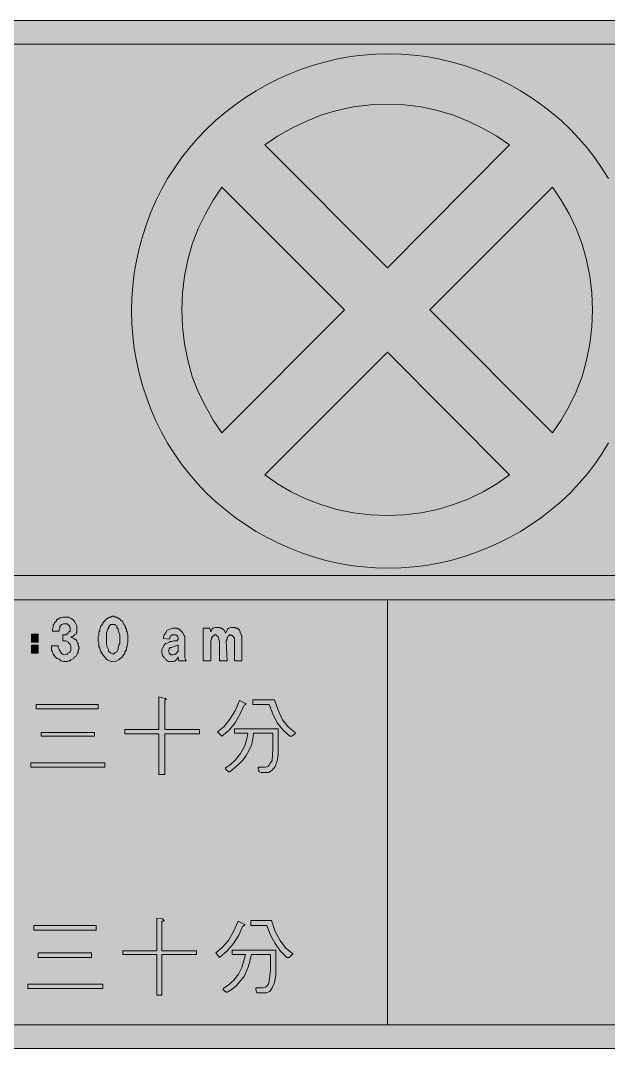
# Model space of a CAD drawing. Header units: metres. Extents: x 76 to 493, y 11 to 261.
# Drawn here: x 195.5 to 338.5, y 11 to 261 of the extents above; entities that cross this region are included whole.
import ezdxf

# ---------------------------------------------------------------- set-up
doc = ezdxf.new("R2010")
doc.units = ezdxf.units.M
for name, color, linetype, true_color in [('FILL_BLACK_000000', 7, 'Continuous', 0x000000), ('FILL_PINK_E1E1E1', 7, 'Continuous', 0xe1e1e1), ('FILL_WHITE_FFFFFF', 7, 'Continuous', 0xffffff), ('FILL_YELLOW_FFFF00', 7, 'Continuous', 0xffff00)]:
    doc.layers.add(name, color=color, linetype=linetype, true_color=true_color)

msp = doc.modelspace()

# ---------------------------------------------------------------- hatches: boundary and pattern name
at = {"layer": 'FILL_BLACK_000000', "true_color": 0x000000}
h = msp.add_hatch(color=7, dxfattribs=at)
h.dxf.hatch_style = 1
h.paths.add_polyline_path([(76.79, 252.77), (77.15, 253.84), (77.63, 254.87), (78.22, 255.83), (78.92, 256.74), (79.74, 257.58), (80.58, 258.35), (81.49, 259.03), (82.45, 259.61), (83.48, 260.1), (84.55, 260.49), (85.66, 260.77), (86.82, 260.94), (88.02, 261), (481.5, 261), (482.64, 260.94), (483.75, 260.77), (484.84, 260.49), (485.89, 260.1), (486.89, 259.61), (487.85, 259.03), (488.76, 258.35), (489.6, 257.58), (490.42, 256.74), (491.12, 255.83), (491.71, 254.87), (492.19, 253.84), (492.55, 252.77), (492.81, 251.66), (492.97, 250.5), (493.02, 249.3), (493.02, 22.68), (492.86, 20.52), (492.64, 19.44), (492.3, 18.36), (491.83, 17.29), (491.22, 16.24), (490.48, 15.27), (489.6, 14.4), (488.75, 13.52), (487.82, 12.78), (486.79, 12.17), (485.64, 11.7), (484.56, 11.36), (483.5, 11.14), (481.5, 10.98), (88.02, 10.98), (85.86, 11.14), (84.78, 11.36), (83.7, 11.7), (82.63, 12.17), (81.59, 12.78), (80.61, 13.52), (79.74, 14.4), (78.86, 15.27), (78.12, 16.24), (77.51, 17.29), (77.04, 18.36), (76.7, 19.44), (76.48, 20.52), (76.32, 22.68), (76.32, 249.3), (76.37, 250.5), (76.53, 251.66), (76.79, 252.77)])
h.paths.add_polyline_path([(85.82, 119.72), (84.78, 119.22), (83.88, 118.44), (83.07, 117.46), (82.51, 116.44), (82.18, 115.38), (82.08, 114.3), (82.08, 22.68), (82.18, 21.58), (82.51, 20.47), (83.07, 19.44), (83.88, 18.54), (84.78, 17.73), (85.82, 17.17), (86.92, 16.84), (88.02, 16.74), (481.5, 16.74), (482.5, 16.84), (483.55, 17.17), (484.56, 17.73), (485.46, 18.54), (486.27, 19.44), (486.83, 20.47), (487.16, 21.58), (487.26, 22.68), (487.26, 114.3), (487.16, 115.38), (486.83, 116.44), (486.27, 117.46), (485.46, 118.44), (484.63, 119.2), (484.17, 119.5), (483.66, 119.7), (482.45, 120.01), (481.5, 120.06), (88.02, 120.06), (86.92, 119.98), (85.82, 119.72)], flags=16)
h.paths.add_polyline_path([(86.92, 255.14), (85.82, 254.81), (84.78, 254.25), (83.88, 253.44), (83.07, 252.54), (82.51, 251.5), (82.18, 250.4), (82.08, 249.3), (82.08, 131.76), (82.18, 130.68), (82.51, 129.62), (83.07, 128.6), (83.88, 127.62), (84.78, 126.91), (85.82, 126.4), (86.92, 126.1), (88.02, 126), (481.5, 126), (482.57, 126.1), (483.62, 126.4), (484.59, 126.91), (485.46, 127.62), (486.27, 128.52), (486.83, 129.55), (487.16, 130.66), (487.26, 131.76), (487.26, 249.3), (487.16, 250.4), (486.83, 251.5), (486.27, 252.54), (485.46, 253.44), (484.63, 254.2), (484.17, 254.5), (483.66, 254.7), (482.45, 255.1), (481.5, 255.24), (88.02, 255.24), (86.92, 255.14)], flags=16)
h = msp.add_hatch(color=7, dxfattribs=at)
h.dxf.hatch_style = 1
h.paths.add_polyline_path([(347.32, 187.34), (347.1, 184.27), (346.73, 181.22), (346.21, 178.2), (345.55, 175.21), (344.74, 172.27), (343.8, 169.36), (342.72, 166.5), (341.45, 163.69), (340.05, 160.94), (338.54, 158.26), (336.92, 155.65), (335.17, 153.13), (333.3, 150.7), (331.32, 148.38), (329.22, 146.16), (326.95, 144.05), (324.6, 142.05), (322.17, 140.16), (319.66, 138.4), (317.07, 136.76), (314.41, 135.25), (311.68, 133.88), (308.88, 132.66), (306.02, 131.52), (303.11, 130.53), (300.17, 129.7), (297.18, 129.01), (294.16, 128.48), (291.11, 128.1), (288.04, 127.88), (284.94, 127.8), (281.84, 127.88), (278.77, 128.1), (275.72, 128.48), (272.7, 129.01), (269.71, 129.7), (266.77, 130.53), (263.86, 131.52), (261, 132.66), (258.2, 133.88), (255.47, 135.25), (252.81, 136.76), (250.22, 138.4), (247.71, 140.16), (245.28, 142.05), (242.93, 144.05), (240.66, 146.16), (238.55, 148.37), (236.55, 150.68), (234.66, 153.09), (232.9, 155.59), (231.26, 158.18), (229.75, 160.87), (228.38, 163.64), (227.16, 166.5), (226.08, 169.36), (225.14, 172.27), (224.33, 175.21), (223.67, 178.2), (223.15, 181.22), (222.78, 184.27), (222.56, 187.34), (222.48, 190.44), (222.56, 193.48), (222.78, 196.51), (223.15, 199.53), (223.67, 202.54), (224.33, 205.54), (225.14, 208.51), (226.08, 211.46), (227.16, 214.38), (228.38, 217.18), (229.75, 219.91), (231.26, 222.56), (232.9, 225.13), (234.66, 227.62), (236.55, 230.02), (238.55, 232.33), (240.66, 234.54), (242.93, 236.65), (245.28, 238.65), (247.71, 240.54), (250.22, 242.3), (252.81, 243.94), (255.47, 245.45), (258.2, 246.82), (261, 248.04), (263.86, 249.18), (266.77, 250.17), (269.71, 251), (272.7, 251.68), (275.72, 252.22), (278.77, 252.6), (281.84, 252.82), (284.94, 252.9), (288.04, 252.82), (291.11, 252.6), (294.16, 252.22), (297.18, 251.68), (300.17, 251), (303.11, 250.17), (306.02, 249.18), (308.88, 248.04), (311.68, 246.82), (314.41, 245.45), (317.07, 243.94), (319.66, 242.3), (322.17, 240.54), (324.6, 238.65), (326.95, 236.65), (329.22, 234.54), (331.32, 232.33), (333.3, 230.02), (335.17, 227.62), (336.92, 225.13), (338.54, 222.56), (340.05, 219.91), (341.45, 217.18), (342.72, 214.38), (343.8, 211.46), (344.74, 208.51), (345.55, 205.54), (346.21, 202.54), (346.73, 199.53), (347.1, 196.51), (347.32, 193.48), (347.4, 190.44), (347.32, 187.34)])
h = msp.add_hatch(color=7, dxfattribs=at)
h.dxf.hatch_style = 1
h.paths.add_polyline_path([(482.5, 119.98), (483.55, 119.72), (484.56, 119.22), (485.46, 118.44), (486.27, 117.46), (486.83, 116.44), (487.16, 115.38), (487.26, 114.3), (487.26, 22.68), (487.16, 21.58), (486.83, 20.48), (486.27, 19.44), (485.46, 18.54), (484.56, 17.73), (483.55, 17.17), (482.5, 16.84), (481.5, 16.74), (284.76, 16.74), (284.76, 120.06), (481.5, 120.06), (482.5, 119.98)])
h = msp.add_hatch(color=7, dxfattribs=at)
h.dxf.hatch_style = 1
h.paths.add_polyline_path([(208.08, 110.88), (208.44, 110.7), (208.62, 110.52), (208.8, 110.52), (208.98, 110.34), (209.16, 110.16), (209.16, 109.98), (209.34, 109.62), (209.52, 109.44), (209.52, 108.9), (209.7, 108.54), (209.7, 108.18), (209.52, 107.82), (209.52, 107.28), (209.34, 107.1), (209.16, 106.74), (208.98, 106.38), (208.62, 106.2), (208.44, 105.84), (208.08, 105.66), (207.72, 105.48), (207.54, 105.3), (207.18, 105.3), (206.82, 105.12), (205.92, 105.12), (205.38, 105.3), (205.02, 105.48), (204.84, 105.66), (204.48, 105.84), (204.3, 105.84), (204.12, 106.02), (203.94, 106.2), (203.58, 106.74), (203.4, 106.92), (203.4, 107.1), (203.22, 107.46), (203.04, 107.82), (203.04, 108.9), (204.66, 108.9), (204.66, 108.54), (204.84, 108), (205.42, 107.04), (205.85, 106.77), (206.46, 106.74), (206.82, 106.92), (207, 107.1), (207.36, 107.28), (207.54, 107.46), (207.72, 107.82), (207.72, 108.9), (207.54, 109.26), (207.36, 109.44), (207.18, 109.62), (207.18, 109.8), (206.82, 109.98), (206.46, 110.16), (205.74, 110.16), (205.74, 111.6), (206.46, 111.6), (206.64, 111.78), (206.82, 111.78), (207, 111.96), (207.18, 112.32), (207.36, 112.32), (207.54, 112.5), (207.54, 113.4), (207.36, 113.58), (207.36, 113.76), (207.18, 113.94), (207, 114.12), (206.82, 114.3), (205.92, 114.3), (205.56, 114.12), (205.38, 114.12), (205.38, 113.94), (205.2, 113.76), (205.02, 113.58), (205.02, 113.22), (204.84, 112.86), (204.84, 112.5), (203.22, 112.5), (203.22, 113.04), (203.4, 113.4), (203.4, 113.94), (203.58, 114.12), (203.76, 114.48), (203.94, 114.66), (204.12, 114.84), (204.12, 115.02), (204.3, 115.2), (204.48, 115.38), (204.66, 115.38), (205.02, 115.74), (205.38, 115.74), (205.74, 115.92), (207.18, 115.92), (207.36, 115.74), (207.9, 115.56), (207.9, 115.38), (208.08, 115.38), (208.26, 115.2), (208.44, 115.02), (208.62, 114.84), (208.98, 114.12), (209.16, 113.76), (209.16, 112.14), (208.98, 111.96), (208.98, 111.78), (208.62, 111.6), (208.26, 111.24), (207.72, 111.06), (208.08, 110.88)])
h = msp.add_hatch(color=7, dxfattribs=at)
h.dxf.hatch_style = 1
h.paths.add_polyline_path([(214.38, 109.98), (214.38, 111.06), (214.56, 111.42), (214.56, 112.32), (214.74, 112.5), (214.74, 113.04), (214.92, 113.4), (214.92, 113.58), (215.1, 113.76), (215.28, 113.94), (215.28, 114.12), (215.46, 114.3), (215.46, 114.48), (215.64, 114.66), (215.82, 114.84), (216, 115.02), (216.18, 115.2), (216.54, 115.56), (216.72, 115.56), (216.72, 115.74), (216.9, 115.74), (217.08, 115.92), (217.44, 115.92), (217.8, 116.1), (218.16, 116.1), (218.52, 115.92), (218.88, 115.92), (219.06, 115.74), (219.24, 115.74), (219.24, 115.56), (219.42, 115.56), (219.6, 115.38), (219.78, 115.2), (219.96, 115.02), (220.14, 115.02), (220.32, 114.84), (220.32, 114.66), (220.5, 114.3), (220.68, 114.12), (220.86, 113.76), (221.04, 113.58), (221.04, 113.22), (221.22, 113.04), (221.22, 112.5), (221.4, 112.32), (221.4, 112.14), (221.58, 111.6), (221.58, 109.62), (221.4, 109.08), (221.4, 108.72), (221.22, 108.54), (221.22, 108), (221.04, 107.64), (220.86, 107.46), (220.86, 107.1), (220.68, 106.92), (220.11, 106.19), (219.48, 105.59), (218.73, 105.21), (217.8, 105.12), (217.44, 105.12), (217.08, 105.3), (216.74, 105.4), (216.35, 105.69), (215.57, 106.61), (214.95, 107.65), (214.74, 108.36), (214.56, 108.72), (214.56, 109.44), (214.56, 109.62), (214.38, 109.98)])
h.paths.add_polyline_path([(216.38, 109.28), (216.49, 108.79), (216.72, 108.36), (216.9, 108), (216.9, 107.64), (217.4, 107.17), (217.98, 106.92), (218.34, 107.1), (218.52, 107.28), (218.88, 107.46), (219.24, 108.18), (219.24, 108.54), (219.42, 109.08), (219.6, 109.44), (219.6, 111.6), (219.42, 112.14), (219.42, 112.32), (219.24, 112.68), (219.24, 113.04), (219.06, 113.22), (218.88, 113.4), (218.88, 113.76), (218.52, 113.94), (218.52, 114.12), (217.44, 114.12), (217.26, 113.94), (217.08, 113.76), (216.9, 113.4), (216.9, 113.22), (216.72, 113.04), (216.72, 112.86), (216.36, 112.14), (216.36, 111.6), (216.36, 110.34), (216.38, 109.28)], flags=16)
h = msp.add_hatch(color=7, dxfattribs=at)
h.dxf.hatch_style = 1
h.paths.add_polyline_path([(230.22, 111.06), (230.4, 111.6), (230.76, 111.96), (231.12, 112.68), (231.66, 112.86), (232.02, 113.04), (232.56, 113.22), (233.46, 113.22), (233.64, 113.04), (234, 113.04), (234.9, 112.14), (235.26, 111.42), (235.44, 111.24), (235.44, 106.02), (235.62, 105.66), (235.62, 105.48), (235.8, 105.3), (234, 105.3), (233.82, 106.2), (233.64, 105.84), (233.46, 105.66), (233.1, 105.3), (232.74, 105.12), (231.48, 105.12), (231.12, 105.3), (230.94, 105.48), (230.76, 105.84), (230.4, 106.02), (230.22, 106.2), (230.04, 106.56), (230.04, 106.74), (229.86, 107.1), (229.86, 108), (230.04, 108.36), (230.4, 109.08), (230.76, 109.44), (230.94, 109.44), (231.3, 109.62), (231.66, 109.8), (231.84, 109.98), (232.2, 109.98), (232.74, 110.16), (233.64, 110.16), (233.64, 110.34), (233.82, 110.52), (233.82, 110.88), (233.64, 111.24), (233.46, 111.42), (233.28, 111.6), (232.38, 111.6), (232.2, 111.42), (231.84, 111.24), (231.84, 111.06), (231.66, 110.52), (230.22, 110.7), (230.22, 111.06)])
h.paths.add_polyline_path([(232.2, 108.54), (231.84, 108.54), (231.66, 108.18), (231.66, 108), (231.48, 107.64), (231.66, 107.28), (231.66, 107.1), (231.84, 106.92), (232.02, 106.74), (232.56, 106.74), (232.97, 106.79), (233.3, 107.01), (233.82, 107.64), (233.82, 109.08), (233.64, 109.08), (232.2, 108.54)], flags=16)
h = msp.add_hatch(color=7, dxfattribs=at)
h.dxf.hatch_style = 1
h.paths.add_polyline_path([(243.9, 105.3), (243.9, 109.98), (243.72, 110.34), (243.72, 110.7), (243.54, 111.06), (243, 111.6), (242.64, 111.6), (242.46, 111.42), (242.1, 111.06), (241.92, 110.88), (241.92, 110.52), (241.74, 110.16), (241.74, 105.3), (239.94, 105.3), (239.94, 113.22), (241.56, 113.22), (241.74, 112.32), (242.1, 113.04), (242.28, 113.22), (242.46, 113.22), (242.82, 113.4), (243.9, 113.4), (244.08, 113.22), (244.44, 113.22), (244.62, 113.04), (244.8, 112.86), (244.98, 112.68), (245.34, 111.96), (245.88, 113.04), (246.06, 113.22), (246.24, 113.22), (246.6, 113.4), (247.68, 113.4), (247.86, 113.22), (248.22, 113.22), (248.4, 113.04), (248.58, 112.86), (248.76, 112.68), (248.94, 112.32), (248.94, 112.14), (249.12, 111.6), (249.3, 111.42), (249.3, 105.3), (247.5, 105.3), (247.5, 110.7), (247.32, 111.06), (246.96, 111.42), (246.78, 111.42), (246.6, 111.6), (246.42, 111.6), (246.24, 111.42), (246.06, 111.42), (245.88, 111.06), (245.7, 110.88), (245.7, 110.52), (245.52, 110.16), (245.7, 105.3), (243.9, 105.3)])
h = msp.add_hatch(color=7, dxfattribs=at)
h.dxf.hatch_style = 1
h.paths.add_polyline_path([(199.8, 111.78), (199.8, 109.8), (198.18, 109.8), (198.18, 111.78), (199.8, 111.78)])
h = msp.add_hatch(color=7, dxfattribs=at)
h.dxf.hatch_style = 1
h.paths.add_polyline_path([(199.8, 109.08), (199.8, 107.1), (198.18, 107.1), (198.18, 109.08), (199.8, 109.08)])
h = msp.add_hatch(color=7, dxfattribs=at)
h.dxf.hatch_style = 1
h.paths.add_polyline_path([(239.04, 87.48), (230.58, 87.48), (230.58, 77.58), (229.14, 77.58), (229.14, 87.48), (220.86, 87.48), (220.86, 88.56), (229.14, 88.56), (229.14, 96.48), (230.58, 96.12), (230.94, 96.12), (230.94, 95.94), (230.76, 95.76), (230.58, 95.58), (230.58, 88.56), (239.04, 88.56), (239.04, 87.48)])
h = msp.add_hatch(color=7, dxfattribs=at)
h.dxf.hatch_style = 1
h.paths.add_polyline_path([(244.44, 86.94), (243.36, 88.02), (244.98, 89.28), (246.42, 91.08), (247.68, 93.06), (248.76, 95.58), (249.84, 95.04), (250.2, 94.86), (250.38, 94.86), (250.2, 94.68), (249.84, 94.5), (248.94, 92.34), (247.68, 90.18), (246.24, 88.38), (244.44, 86.94)])
h = msp.add_hatch(color=7, dxfattribs=at)
h.dxf.hatch_style = 1
h.paths.add_polyline_path([(252, 94.68), (252, 95.76), (257.22, 95.76), (258.12, 93.24), (259.2, 90.9), (260.64, 89.1), (262.26, 87.84), (262.26, 87.48), (261.36, 86.94), (261, 86.94), (259.38, 88.38), (257.94, 90.18), (256.86, 92.34), (255.96, 94.68), (252, 94.68)])
h = msp.add_hatch(color=7, dxfattribs=at)
h.dxf.hatch_style = 1
h.paths.add_polyline_path([(214.38, 94.68), (214.38, 93.6), (199.26, 93.6), (199.26, 94.68), (214.38, 94.68)])
h = msp.add_hatch(color=7, dxfattribs=at)
h.dxf.hatch_style = 1
h.paths.add_polyline_path([(213.48, 87.84), (213.48, 86.94), (200.52, 86.94), (200.52, 87.84), (213.48, 87.84)])
h = msp.add_hatch(color=7, dxfattribs=at)
h.dxf.hatch_style = 1
h.paths.add_polyline_path([(247.5, 88.74), (258.12, 88.74), (258.12, 82.44), (257.94, 80.82), (257.4, 79.56), (256.68, 78.66), (255.78, 78.12), (253.98, 78.12), (253.62, 78.3), (253.44, 78.48), (253.26, 79.2), (253.26, 79.38), (255.06, 79.38), (255.6, 79.56), (255.96, 79.92), (256.32, 80.46), (256.68, 81), (256.86, 83.88), (256.86, 87.66), (252.18, 87.66), (252, 86.22), (251.64, 84.78), (251.1, 83.52), (250.38, 82.26), (249.66, 81.18), (248.58, 80.1), (247.5, 79.2), (246.42, 78.3), (246.06, 78.3), (245.34, 79.02), (245.34, 79.2), (246.42, 79.92), (247.8, 81.17), (249.02, 82.72), (249.98, 84.46), (250.56, 86.22), (250.74, 87.66), (247.5, 87.66), (247.5, 88.74)])
h = msp.add_hatch(color=7, dxfattribs=at)
h.dxf.hatch_style = 1
h.paths.add_polyline_path([(216, 80.46), (216, 79.38), (198, 79.38), (198, 80.46), (216, 80.46)])
h = msp.add_hatch(color=7, dxfattribs=at)
h.dxf.hatch_style = 1
h.paths.add_polyline_path([(228.6, 33.84), (220.32, 33.84), (220.32, 34.74), (228.6, 34.74), (228.6, 42.66), (230.04, 42.48), (230.22, 42.3), (230.4, 42.12), (230.22, 41.94), (229.86, 41.94), (229.86, 34.74), (238.32, 34.74), (238.32, 33.84), (229.86, 33.84), (229.86, 23.94), (228.6, 23.94), (228.6, 33.84)])
h = msp.add_hatch(color=7, dxfattribs=at)
h.dxf.hatch_style = 1
h.paths.add_polyline_path([(213.84, 40.86), (213.84, 39.78), (198.72, 39.78), (198.72, 40.86), (213.84, 40.86)])
h = msp.add_hatch(color=7, dxfattribs=at)
h.dxf.hatch_style = 1
h.paths.add_polyline_path([(243.9, 33.12), (243, 34.2), (244.62, 35.64), (246.06, 37.26), (247.32, 39.42), (248.4, 41.94), (249.48, 41.4), (249.84, 41.22), (250.02, 41.04), (249.84, 40.86), (249.48, 40.68), (248.58, 38.52), (247.32, 36.54), (245.7, 34.74), (243.9, 33.12)])
h = msp.add_hatch(color=7, dxfattribs=at)
h.dxf.hatch_style = 1
h.paths.add_polyline_path([(256.32, 38.52), (255.42, 40.86), (251.46, 40.86), (251.46, 42.12), (256.5, 42.12), (257.4, 39.42), (258.66, 37.26), (259.92, 35.46), (261.72, 34.02), (261.72, 33.84), (261.54, 33.84), (260.82, 33.12), (260.28, 33.12), (258.66, 34.74), (257.4, 36.54), (256.32, 38.52)])
h = msp.add_hatch(color=7, dxfattribs=at)
h.dxf.hatch_style = 1
h.paths.add_polyline_path([(212.76, 34.2), (212.76, 33.12), (199.8, 33.12), (199.8, 34.2), (212.76, 34.2)])
h = msp.add_hatch(color=7, dxfattribs=at)
h.dxf.hatch_style = 1
h.paths.add_polyline_path([(257.58, 34.92), (257.58, 28.8), (257.22, 27), (256.68, 25.74), (256.14, 24.84), (255.24, 24.48), (253.08, 24.48), (252.9, 24.66), (252.72, 25.38), (252.72, 25.56), (252.9, 25.74), (254.52, 25.74), (255.06, 25.92), (255.42, 26.1), (255.78, 26.64), (255.96, 27.36), (256.32, 30.06), (256.32, 33.84), (251.64, 33.84), (250.92, 30.96), (249.84, 28.44), (248.94, 27.36), (248.04, 26.28), (246.96, 25.38), (245.7, 24.66), (245.52, 24.66), (244.8, 25.2), (244.8, 25.56), (245.88, 26.28), (247.33, 27.61), (248.48, 29.06), (249.31, 30.69), (249.84, 32.58), (250.2, 33.84), (246.96, 33.84), (246.96, 34.92), (257.58, 34.92)])
h = msp.add_hatch(color=7, dxfattribs=at)
h.dxf.hatch_style = 1
h.paths.add_polyline_path([(215.46, 26.64), (215.46, 25.56), (197.28, 25.56), (197.28, 26.64), (215.46, 26.64)])
at = {"layer": 'FILL_PINK_E1E1E1', "true_color": 0xe1e1e1}
h = msp.add_hatch(color=7, dxfattribs=at)
h.dxf.hatch_style = 1
h.paths.add_polyline_path([(284.76, 200.88), (254.88, 230.76), (257.98, 232.85), (261.32, 234.76), (264.85, 236.48), (268.56, 237.96), (272.43, 239.14), (276.46, 239.98), (280.58, 240.49), (284.76, 240.66), (288.83, 240.49), (292.91, 239.98), (296.91, 239.14), (300.78, 237.96), (304.49, 236.48), (308.03, 234.76), (311.36, 232.85), (314.46, 230.76), (284.76, 200.88)])
h = msp.add_hatch(color=7, dxfattribs=at)
h.dxf.hatch_style = 1
h.paths.add_polyline_path([(242.35, 163.84), (240.43, 167.17), (238.72, 170.71), (237.24, 174.42), (236.16, 178.37), (235.37, 182.38), (234.89, 186.47), (234.72, 190.62), (234.89, 194.77), (235.37, 198.83), (236.16, 202.8), (237.24, 206.64), (238.72, 210.43), (240.43, 213.97), (242.35, 217.32), (244.44, 220.5), (274.32, 190.62), (244.44, 160.74), (242.35, 163.84)])
h = msp.add_hatch(color=7, dxfattribs=at)
h.dxf.hatch_style = 1
h.paths.add_polyline_path([(324.9, 220.5), (326.99, 217.32), (328.9, 213.98), (330.62, 210.43), (332.1, 206.64), (333.18, 202.8), (333.97, 198.83), (334.45, 194.77), (334.62, 190.62), (334.45, 186.47), (333.97, 182.39), (333.18, 178.37), (332.1, 174.42), (330.62, 170.71), (328.9, 167.18), (326.99, 163.84), (324.9, 160.74), (295.02, 190.62), (324.9, 220.5)])
h = msp.add_hatch(color=7, dxfattribs=at)
h.dxf.hatch_style = 1
h.paths.add_polyline_path([(311.36, 148.29), (308.03, 146.34), (304.49, 144.66), (300.78, 143.28), (296.91, 142.1), (292.91, 141.26), (288.83, 140.75), (284.76, 140.58), (280.58, 140.75), (276.46, 141.26), (272.43, 142.1), (268.56, 143.28), (264.85, 144.66), (261.32, 146.34), (257.98, 148.29), (254.88, 150.48), (284.76, 180.36), (314.46, 150.48), (311.36, 148.29)])
at = {"layer": 'FILL_WHITE_FFFFFF', "true_color": 0xffffff}
h = msp.add_hatch(color=7, dxfattribs=at)
h.dxf.hatch_style = 1
h.paths.add_polyline_path([(284.76, 120.06), (284.76, 16.74), (88.02, 16.74), (86.92, 16.84), (85.82, 17.17), (84.78, 17.73), (83.88, 18.54), (83.07, 19.44), (82.51, 20.48), (82.18, 21.58), (82.08, 22.68), (82.08, 114.3), (82.18, 115.48), (82.51, 116.57), (83.07, 117.57), (83.88, 118.44), (84.75, 119.15), (85.75, 119.66), (86.84, 119.96), (88.02, 120.06), (284.76, 120.06)])
at = {"layer": 'FILL_YELLOW_FFFF00', "true_color": 0xffff00}
h = msp.add_hatch(color=7, dxfattribs=at)
h.dxf.hatch_style = 1
h.paths.add_polyline_path([(482.44, 255.1), (483.66, 254.7), (484.17, 254.5), (484.63, 254.2), (485.46, 253.44), (485.94, 253), (486.32, 252.52), (486.9, 251.46), (487.15, 250.38), (487.26, 249.3), (487.26, 131.76), (487.16, 130.68), (486.83, 129.62), (486.27, 128.6), (485.46, 127.62), (484.56, 126.91), (483.55, 126.4), (482.5, 126.1), (481.5, 126), (88.02, 126), (86.94, 126.11), (85.86, 126.36), (84.8, 126.92), (83.88, 127.62), (83.03, 128.61), (82.44, 129.6), (82.19, 130.68), (82.08, 131.76), (82.08, 249.3), (82.19, 250.38), (82.44, 251.46), (83.03, 252.52), (83.4, 253), (83.88, 253.44), (84.8, 254.2), (85.86, 254.7), (86.94, 255.1), (88.02, 255.24), (481.5, 255.24), (482.44, 255.1)])

# ---------------------------------------------------------------- linework, layer by layer
at = {"layer": 'FILL_BLACK_000000', "lineweight": 0, "true_color": 0x000000}
for points in [[(88.02, 261), (481.5, 261)], [(481.5, 255.24), (88.02, 255.24), (86.92, 255.14), (85.82, 254.81), (84.78, 254.25), (83.88, 253.44), (83.07, 252.54), (82.51, 251.5), (82.18, 250.4), (82.08, 249.3), (82.08, 131.76), (82.18, 130.68), (82.51, 129.62), (83.07, 128.6), (83.88, 127.62), (84.78, 126.91), (85.82, 126.4), (86.92, 126.1), (88.02, 126), (481.5, 126)], [(338.54, 158.26), (336.92, 155.65), (335.17, 153.13), (333.3, 150.7), (331.32, 148.38), (329.22, 146.16), (326.95, 144.05), (324.6, 142.05), (322.17, 140.16), (319.66, 138.4), (317.07, 136.76), (314.41, 135.25), (311.68, 133.88), (308.88, 132.66), (306.02, 131.52), (303.11, 130.53), (300.17, 129.7), (297.18, 129.01), (294.16, 128.48), (291.11, 128.1), (288.04, 127.88), (284.94, 127.8), (281.84, 127.88), (278.77, 128.1), (275.72, 128.48), (272.7, 129.01), (269.71, 129.7), (266.77, 130.53), (263.86, 131.52), (261, 132.66), (258.2, 133.88), (255.47, 135.25), (252.81, 136.76), (250.22, 138.4), (247.71, 140.16), (245.28, 142.05), (242.93, 144.05), (240.66, 146.16), (238.55, 148.37), (236.55, 150.68), (234.66, 153.09), (232.9, 155.59), (231.26, 158.18), (229.75, 160.87), (228.38, 163.64), (227.16, 166.5), (226.08, 169.36), (225.14, 172.27), (224.33, 175.21), (223.67, 178.2), (223.15, 181.22), (222.78, 184.27), (222.56, 187.34), (222.48, 190.44), (222.56, 193.48), (222.78, 196.51), (223.15, 199.53), (223.67, 202.54), (224.33, 205.54), (225.14, 208.51), (226.08, 211.46), (227.16, 214.38), (228.38, 217.18), (229.75, 219.91), (231.26, 222.56), (232.9, 225.13), (234.66, 227.62), (236.55, 230.02), (238.55, 232.33), (240.66, 234.54), (242.93, 236.65), (245.28, 238.65), (247.71, 240.54), (250.22, 242.3), (252.81, 243.94), (255.47, 245.45), (258.2, 246.82), (261, 248.04), (263.86, 249.18), (266.77, 250.17), (269.71, 251), (272.7, 251.68), (275.72, 252.22), (278.77, 252.6), (281.84, 252.82), (284.94, 252.9), (288.04, 252.82), (291.11, 252.6), (294.16, 252.22), (297.18, 251.68), (300.17, 251), (303.11, 250.17), (306.02, 249.18), (308.88, 248.04), (311.68, 246.82), (314.41, 245.45), (317.07, 243.94), (319.66, 242.3), (322.17, 240.54), (324.6, 238.65), (326.95, 236.65), (329.22, 234.54), (331.32, 232.33), (333.3, 230.02), (335.17, 227.62), (336.92, 225.13), (338.54, 222.56)], [(481.5, 120.06), (88.02, 120.06), (86.92, 119.98), (85.82, 119.72), (84.78, 119.22), (83.88, 118.44), (83.07, 117.46), (82.51, 116.44), (82.18, 115.38), (82.08, 114.3), (82.08, 22.68), (82.18, 21.58), (82.51, 20.47), (83.07, 19.44), (83.88, 18.54), (84.78, 17.73), (85.82, 17.17), (86.92, 16.84), (88.02, 16.74), (481.5, 16.74)], [(481.5, 10.98), (88.02, 10.98)]]:
    msp.add_lwpolyline(points, dxfattribs=at)
for points in [[(482.5, 119.98), (483.55, 119.72), (484.56, 119.22), (485.46, 118.44), (486.27, 117.46), (486.83, 116.44), (487.16, 115.38), (487.26, 114.3), (487.26, 22.68), (487.16, 21.58), (486.83, 20.48), (486.27, 19.44), (485.46, 18.54), (484.56, 17.73), (483.55, 17.17), (482.5, 16.84), (481.5, 16.74), (284.76, 16.74), (284.76, 120.06), (481.5, 120.06)], [(208.08, 110.88), (208.44, 110.7), (208.62, 110.52), (208.8, 110.52), (208.98, 110.34), (209.16, 110.16), (209.16, 109.98), (209.34, 109.62), (209.52, 109.44), (209.52, 108.9), (209.7, 108.54), (209.7, 108.18), (209.52, 107.82), (209.52, 107.28), (209.34, 107.1), (209.16, 106.74), (208.98, 106.38), (208.62, 106.2), (208.44, 105.84), (208.08, 105.66), (207.72, 105.48), (207.54, 105.3), (207.18, 105.3), (206.82, 105.12), (205.92, 105.12), (205.38, 105.3), (205.02, 105.48), (204.84, 105.66), (204.48, 105.84), (204.3, 105.84), (204.12, 106.02), (203.94, 106.2), (203.58, 106.74), (203.4, 106.92), (203.4, 107.1), (203.22, 107.46), (203.04, 107.82), (203.04, 108.9), (204.66, 108.9), (204.66, 108.54), (204.84, 108), (205.42, 107.04), (205.85, 106.77), (206.46, 106.74), (206.82, 106.92), (207, 107.1), (207.36, 107.28), (207.54, 107.46), (207.72, 107.82), (207.72, 108.9), (207.54, 109.26), (207.36, 109.44), (207.18, 109.62), (207.18, 109.8), (206.82, 109.98), (206.46, 110.16), (205.74, 110.16), (205.74, 111.6), (206.46, 111.6), (206.64, 111.78), (206.82, 111.78), (207, 111.96), (207.18, 112.32), (207.36, 112.32), (207.54, 112.5), (207.54, 113.4), (207.36, 113.58), (207.36, 113.76), (207.18, 113.94), (207, 114.12), (206.82, 114.3), (205.92, 114.3), (205.56, 114.12), (205.38, 114.12), (205.38, 113.94), (205.2, 113.76), (205.02, 113.58), (205.02, 113.22), (204.84, 112.86), (204.84, 112.5), (203.22, 112.5), (203.22, 113.04), (203.4, 113.4), (203.4, 113.94), (203.58, 114.12), (203.76, 114.48), (203.94, 114.66), (204.12, 114.84), (204.12, 115.02), (204.3, 115.2), (204.48, 115.38), (204.66, 115.38), (205.02, 115.74), (205.38, 115.74), (205.74, 115.92), (207.18, 115.92), (207.36, 115.74), (207.9, 115.56), (207.9, 115.38), (208.08, 115.38), (208.26, 115.2), (208.44, 115.02), (208.62, 114.84), (208.98, 114.12), (209.16, 113.76), (209.16, 112.14), (208.98, 111.96), (208.98, 111.78), (208.62, 111.6), (208.26, 111.24), (207.72, 111.06)], [(214.38, 109.98), (214.38, 111.06), (214.56, 111.42), (214.56, 112.32), (214.74, 112.5), (214.74, 113.04), (214.92, 113.4), (214.92, 113.58), (215.1, 113.76), (215.28, 113.94), (215.28, 114.12), (215.46, 114.3), (215.46, 114.48), (215.64, 114.66), (215.82, 114.84), (216, 115.02), (216.18, 115.2), (216.54, 115.56), (216.72, 115.56), (216.72, 115.74), (216.9, 115.74), (217.08, 115.92), (217.44, 115.92), (217.8, 116.1), (218.16, 116.1), (218.52, 115.92), (218.88, 115.92), (219.06, 115.74), (219.24, 115.74), (219.24, 115.56), (219.42, 115.56), (219.6, 115.38), (219.78, 115.2), (219.96, 115.02), (220.14, 115.02), (220.32, 114.84), (220.32, 114.66), (220.5, 114.3), (220.68, 114.12), (220.86, 113.76), (221.04, 113.58), (221.04, 113.22), (221.22, 113.04), (221.22, 112.5), (221.4, 112.32), (221.4, 112.14), (221.58, 111.6), (221.58, 109.62), (221.4, 109.08), (221.4, 108.72), (221.22, 108.54), (221.22, 108), (221.04, 107.64), (220.86, 107.46), (220.86, 107.1), (220.68, 106.92), (220.11, 106.19), (219.48, 105.59), (218.73, 105.21), (217.8, 105.12), (217.44, 105.12), (217.08, 105.3), (216.74, 105.4), (216.35, 105.69), (215.57, 106.61), (214.95, 107.65), (214.74, 108.36), (214.56, 108.72), (214.56, 109.44), (214.56, 109.62)], [(216.38, 109.28), (216.49, 108.79), (216.72, 108.36), (216.9, 108), (216.9, 107.64), (217.4, 107.17), (217.98, 106.92), (218.34, 107.1), (218.52, 107.28), (218.88, 107.46), (219.24, 108.18), (219.24, 108.54), (219.42, 109.08), (219.6, 109.44), (219.6, 111.6), (219.42, 112.14), (219.42, 112.32), (219.24, 112.68), (219.24, 113.04), (219.06, 113.22), (218.88, 113.4), (218.88, 113.76), (218.52, 113.94), (218.52, 114.12), (217.44, 114.12), (217.26, 113.94), (217.08, 113.76), (216.9, 113.4), (216.9, 113.22), (216.72, 113.04), (216.72, 112.86), (216.36, 112.14), (216.36, 111.6), (216.36, 110.34)], [(230.22, 111.06), (230.4, 111.6), (230.76, 111.96), (231.12, 112.68), (231.66, 112.86), (232.02, 113.04), (232.56, 113.22), (233.46, 113.22), (233.64, 113.04), (234, 113.04), (234.9, 112.14), (235.26, 111.42), (235.44, 111.24), (235.44, 106.02), (235.62, 105.66), (235.62, 105.48), (235.8, 105.3), (234, 105.3), (233.82, 106.2), (233.64, 105.84), (233.46, 105.66), (233.1, 105.3), (232.74, 105.12), (231.48, 105.12), (231.12, 105.3), (230.94, 105.48), (230.76, 105.84), (230.4, 106.02), (230.22, 106.2), (230.04, 106.56), (230.04, 106.74), (229.86, 107.1), (229.86, 108), (230.04, 108.36), (230.4, 109.08), (230.76, 109.44), (230.94, 109.44), (231.3, 109.62), (231.66, 109.8), (231.84, 109.98), (232.2, 109.98), (232.74, 110.16), (233.64, 110.16), (233.64, 110.34), (233.82, 110.52), (233.82, 110.88), (233.64, 111.24), (233.46, 111.42), (233.28, 111.6), (232.38, 111.6), (232.2, 111.42), (231.84, 111.24), (231.84, 111.06), (231.66, 110.52), (230.22, 110.7)], [(243.9, 105.3), (243.9, 109.98), (243.72, 110.34), (243.72, 110.7), (243.54, 111.06), (243, 111.6), (242.64, 111.6), (242.46, 111.42), (242.1, 111.06), (241.92, 110.88), (241.92, 110.52), (241.74, 110.16), (241.74, 105.3), (239.94, 105.3), (239.94, 113.22), (241.56, 113.22), (241.74, 112.32), (242.1, 113.04), (242.28, 113.22), (242.46, 113.22), (242.82, 113.4), (243.9, 113.4), (244.08, 113.22), (244.44, 113.22), (244.62, 113.04), (244.8, 112.86), (244.98, 112.68), (245.34, 111.96), (245.88, 113.04), (246.06, 113.22), (246.24, 113.22), (246.6, 113.4), (247.68, 113.4), (247.86, 113.22), (248.22, 113.22), (248.4, 113.04), (248.58, 112.86), (248.76, 112.68), (248.94, 112.32), (248.94, 112.14), (249.12, 111.6), (249.3, 111.42), (249.3, 105.3), (247.5, 105.3), (247.5, 110.7), (247.32, 111.06), (246.96, 111.42), (246.78, 111.42), (246.6, 111.6), (246.42, 111.6), (246.24, 111.42), (246.06, 111.42), (245.88, 111.06), (245.7, 110.88), (245.7, 110.52), (245.52, 110.16), (245.7, 105.3)], [(199.8, 111.78), (199.8, 109.8), (198.18, 109.8), (198.18, 111.78)], [(199.8, 109.08), (199.8, 107.1), (198.18, 107.1), (198.18, 109.08)], [(232.2, 108.54), (231.84, 108.54), (231.66, 108.18), (231.66, 108), (231.48, 107.64), (231.66, 107.28), (231.66, 107.1), (231.84, 106.92), (232.02, 106.74), (232.56, 106.74), (232.97, 106.79), (233.3, 107.01), (233.82, 107.64), (233.82, 109.08), (233.64, 109.08)], [(239.04, 87.48), (230.58, 87.48), (230.58, 77.58), (229.14, 77.58), (229.14, 87.48), (220.86, 87.48), (220.86, 88.56), (229.14, 88.56), (229.14, 96.48), (230.58, 96.12), (230.94, 96.12), (230.94, 95.94), (230.76, 95.76), (230.58, 95.58), (230.58, 88.56), (239.04, 88.56)], [(244.44, 86.94), (243.36, 88.02), (244.98, 89.28), (246.42, 91.08), (247.68, 93.06), (248.76, 95.58), (249.84, 95.04), (250.2, 94.86), (250.38, 94.86), (250.2, 94.68), (249.84, 94.5), (248.94, 92.34), (247.68, 90.18), (246.24, 88.38)], [(252, 94.68), (252, 95.76), (257.22, 95.76), (258.12, 93.24), (259.2, 90.9), (260.64, 89.1), (262.26, 87.84), (262.26, 87.48), (261.36, 86.94), (261, 86.94), (259.38, 88.38), (257.94, 90.18), (256.86, 92.34), (255.96, 94.68)], [(214.38, 94.68), (214.38, 93.6), (199.26, 93.6), (199.26, 94.68)], [(213.48, 87.84), (213.48, 86.94), (200.52, 86.94), (200.52, 87.84)], [(247.5, 88.74), (258.12, 88.74), (258.12, 82.44), (257.94, 80.82), (257.4, 79.56), (256.68, 78.66), (255.78, 78.12), (253.98, 78.12), (253.62, 78.3), (253.44, 78.48), (253.26, 79.2), (253.26, 79.38), (255.06, 79.38), (255.6, 79.56), (255.96, 79.92), (256.32, 80.46), (256.68, 81), (256.86, 83.88), (256.86, 87.66), (252.18, 87.66), (252, 86.22), (251.64, 84.78), (251.1, 83.52), (250.38, 82.26), (249.66, 81.18), (248.58, 80.1), (247.5, 79.2), (246.42, 78.3), (246.06, 78.3), (245.34, 79.02), (245.34, 79.2), (246.42, 79.92), (247.8, 81.17), (249.02, 82.72), (249.98, 84.46), (250.56, 86.22), (250.74, 87.66), (247.5, 87.66)], [(216, 80.46), (216, 79.38), (198, 79.38), (198, 80.46)], [(228.6, 33.84), (220.32, 33.84), (220.32, 34.74), (228.6, 34.74), (228.6, 42.66), (230.04, 42.48), (230.22, 42.3), (230.4, 42.12), (230.22, 41.94), (229.86, 41.94), (229.86, 34.74), (238.32, 34.74), (238.32, 33.84), (229.86, 33.84), (229.86, 23.94), (228.6, 23.94)], [(213.84, 40.86), (213.84, 39.78), (198.72, 39.78), (198.72, 40.86)], [(243.9, 33.12), (243, 34.2), (244.62, 35.64), (246.06, 37.26), (247.32, 39.42), (248.4, 41.94), (249.48, 41.4), (249.84, 41.22), (250.02, 41.04), (249.84, 40.86), (249.48, 40.68), (248.58, 38.52), (247.32, 36.54), (245.7, 34.74)], [(256.32, 38.52), (255.42, 40.86), (251.46, 40.86), (251.46, 42.12), (256.5, 42.12), (257.4, 39.42), (258.66, 37.26), (259.92, 35.46), (261.72, 34.02), (261.72, 33.84), (261.54, 33.84), (260.82, 33.12), (260.28, 33.12), (258.66, 34.74), (257.4, 36.54)], [(212.76, 34.2), (212.76, 33.12), (199.8, 33.12), (199.8, 34.2)], [(257.58, 34.92), (257.58, 28.8), (257.22, 27), (256.68, 25.74), (256.14, 24.84), (255.24, 24.48), (253.08, 24.48), (252.9, 24.66), (252.72, 25.38), (252.72, 25.56), (252.9, 25.74), (254.52, 25.74), (255.06, 25.92), (255.42, 26.1), (255.78, 26.64), (255.96, 27.36), (256.32, 30.06), (256.32, 33.84), (251.64, 33.84), (250.92, 30.96), (249.84, 28.44), (248.94, 27.36), (248.04, 26.28), (246.96, 25.38), (245.7, 24.66), (245.52, 24.66), (244.8, 25.2), (244.8, 25.56), (245.88, 26.28), (247.33, 27.61), (248.48, 29.06), (249.31, 30.69), (249.84, 32.58), (250.2, 33.84), (246.96, 33.84), (246.96, 34.92)], [(215.46, 26.64), (215.46, 25.56), (197.28, 25.56), (197.28, 26.64)]]:
    msp.add_lwpolyline(points, close=True, dxfattribs=at)
at = {"layer": 'FILL_PINK_E1E1E1', "lineweight": 0, "true_color": 0xe1e1e1}
for points in [[(284.76, 200.88), (254.88, 230.76), (257.98, 232.85), (261.32, 234.76), (264.85, 236.48), (268.56, 237.96), (272.43, 239.14), (276.46, 239.98), (280.58, 240.49), (284.76, 240.66), (288.83, 240.49), (292.91, 239.98), (296.91, 239.14), (300.78, 237.96), (304.49, 236.48), (308.03, 234.76), (311.36, 232.85), (314.46, 230.76)], [(242.35, 163.84), (240.43, 167.17), (238.72, 170.71), (237.24, 174.42), (236.16, 178.37), (235.37, 182.38), (234.89, 186.47), (234.72, 190.62), (234.89, 194.77), (235.37, 198.83), (236.16, 202.8), (237.24, 206.64), (238.72, 210.43), (240.43, 213.97), (242.35, 217.32), (244.44, 220.5), (274.32, 190.62), (244.44, 160.74)], [(324.9, 220.5), (326.99, 217.32), (328.9, 213.98), (330.62, 210.43), (332.1, 206.64), (333.18, 202.8), (333.97, 198.83), (334.45, 194.77), (334.62, 190.62), (334.45, 186.47), (333.97, 182.39), (333.18, 178.37), (332.1, 174.42), (330.62, 170.71), (328.9, 167.18), (326.99, 163.84), (324.9, 160.74), (295.02, 190.62)], [(311.36, 148.29), (308.03, 146.34), (304.49, 144.66), (300.78, 143.28), (296.91, 142.1), (292.91, 141.26), (288.83, 140.75), (284.76, 140.58), (280.58, 140.75), (276.46, 141.26), (272.43, 142.1), (268.56, 143.28), (264.85, 144.66), (261.32, 146.34), (257.98, 148.29), (254.88, 150.48), (284.76, 180.36), (314.46, 150.48)]]:
    msp.add_lwpolyline(points, close=True, dxfattribs=at)
at = {"layer": 'FILL_WHITE_FFFFFF', "lineweight": 0, "true_color": 0xffffff}
msp.add_lwpolyline([(284.76, 120.06), (284.76, 16.74), (88.02, 16.74), (86.92, 16.84), (85.82, 17.17), (84.78, 17.73), (83.88, 18.54), (83.07, 19.44), (82.51, 20.48), (82.18, 21.58), (82.08, 22.68), (82.08, 114.3), (82.18, 115.48), (82.51, 116.57), (83.07, 117.57), (83.88, 118.44), (84.75, 119.15), (85.75, 119.66), (86.84, 119.96), (88.02, 120.06)], close=True, dxfattribs=at)
at = {"layer": 'FILL_YELLOW_FFFF00', "lineweight": 0, "true_color": 0xffff00}
msp.add_lwpolyline([(481.5, 126), (88.02, 126), (86.94, 126.11), (85.86, 126.36), (84.8, 126.92), (83.88, 127.62), (83.03, 128.61), (82.44, 129.6), (82.19, 130.68), (82.08, 131.76), (82.08, 249.3), (82.19, 250.38), (82.44, 251.46), (83.03, 252.52), (83.4, 253), (83.88, 253.44), (84.8, 254.2), (85.86, 254.7), (86.94, 255.1), (88.02, 255.24), (481.5, 255.24)], dxfattribs=at)

doc.saveas('drawing.dxf')
